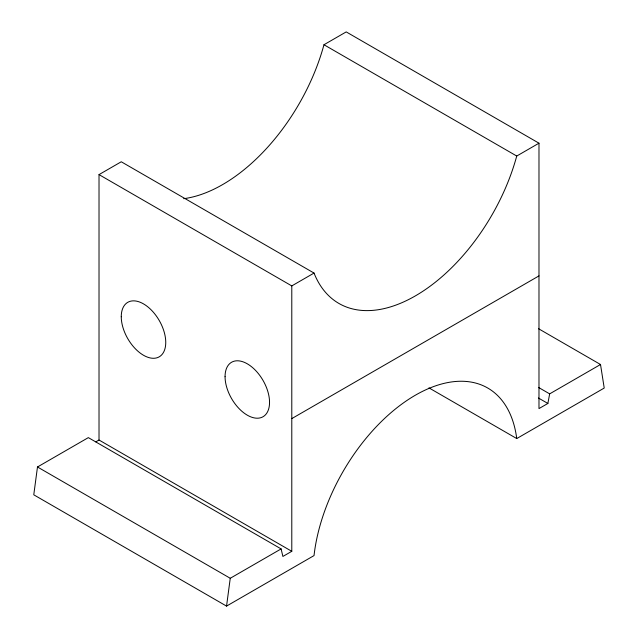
<?xml version="1.0" encoding="UTF-8"?>
<svg xmlns="http://www.w3.org/2000/svg" width="638" height="638" viewBox="0 0 638 638"><rect width="100%" height="100%" fill="white"/><g stroke="black" fill="none" stroke-linecap="round" stroke-linejoin="round"><path stroke-width="0.96" d="M291.789 551.312L99.018 440.013L99.018 174.613L291.789 285.912L291.789 551.312L282.889 556.448L281.111 548.911L88.339 437.62L37.483 466.984L33.774 494.809L226.546 606.1L314.032 555.586A144.714 83.554 -60 0 1 415.386 395.193A144.714 83.554 -60 0 1 516.74 438.561L604.226 388.048L600.518 364.505L538.56 328.729M226.546 606.1L230.254 578.275L281.111 548.911M183.704 198.689A152.929 88.299 -60 0 0 323.968 44.74L346.211 31.9L538.982 143.191L538.982 408.591L547.875 403.455L549.661 393.869L600.518 364.505M99.018 174.613L121.26 161.773L314.032 273.064A152.929 88.299 -60 0 0 415.386 295.88A152.929 88.299 -60 0 0 516.74 156.039L538.982 143.191M291.789 285.912L314.032 273.064M95.788 441.879L99.018 440.013M291.789 418.608L538.982 275.895M323.968 44.74L516.74 156.039M538.472 387.41L549.661 393.869M538.408 397.992L547.875 403.455M428.959 387.88L516.74 438.561M37.483 466.984L230.254 578.275M225.062 376.659A31.453 18.159 60 0 0 258.422 418.161A31.453 18.159 60 0 0 258.422 373.677A31.453 18.159 60 0 0 225.062 376.659M121.26 316.735A31.453 18.159 60 0 0 154.627 358.237A31.453 18.159 60 0 0 154.627 313.752A31.453 18.159 60 0 0 121.26 316.735"/></g></svg>
